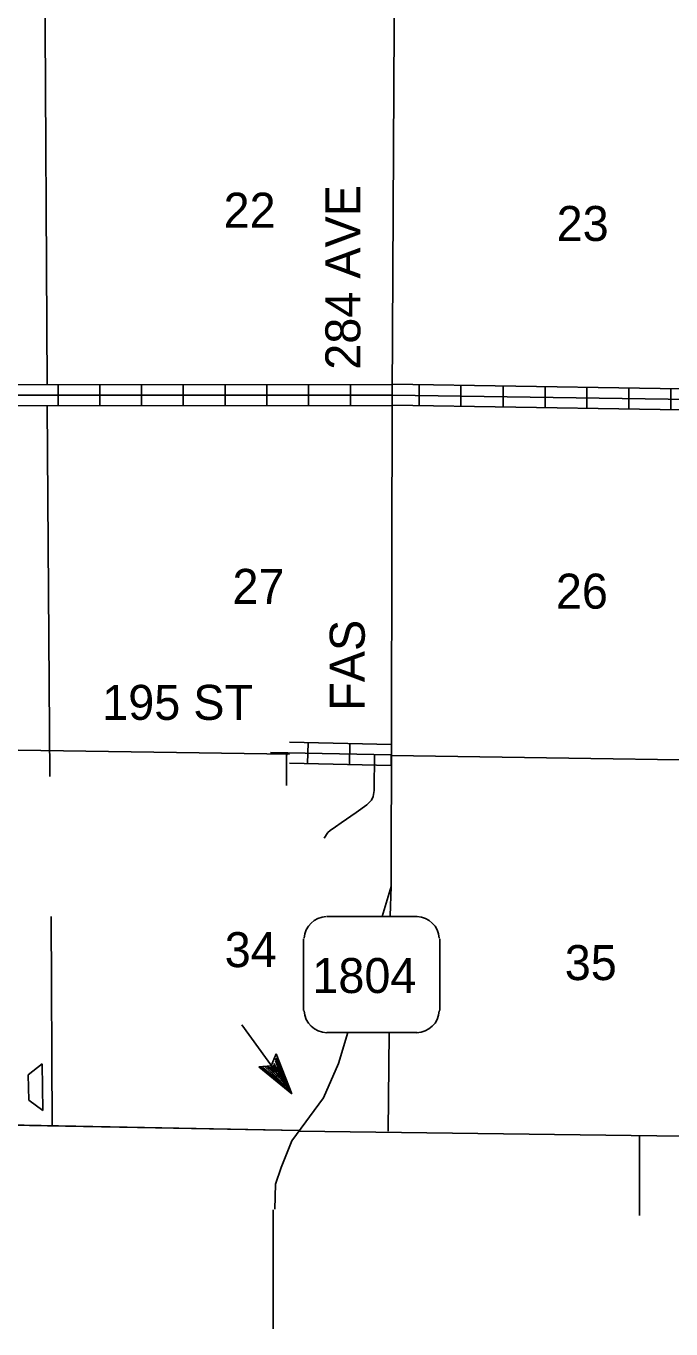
# Model space of a CAD drawing. Extents: x 1047643 to 1640443, y 16154738 to 16531530.
# Drawn here: x 1258681 to 1267894, y 16183943 to 16202558 of the extents above; entities that cross this region are included whole.
import ezdxf

# ---------------------------------------------------------------- set-up
doc = ezdxf.new("R2010")
doc.units = 0
for name, color, linetype in [('L13', 7, 'Continuous'), ('L14', 7, 'Continuous'), ('L18', 7, 'Continuous'), ('L2', 7, 'Continuous'), ('L22', 7, 'Continuous'), ('L28', 7, 'Continuous'), ('L3', 7, 'Continuous'), ('L30', 7, 'Continuous'), ('L4', 7, 'Continuous'), ('L54', 7, 'Continuous'), ('L8', 7, 'Continuous')]:
    doc.layers.add(name, color=color, linetype=linetype)

msp = doc.modelspace()

# ---------------------------------------------------------------- linework, layer by layer
at = {"layer": 'L13'}
for points in [[(1258950, 16203379), (1258983, 16197433)], [(1258985, 16197133), (1259022, 16191836)], [(1262445, 16192157), (1256303, 16192243)], [(1263899, 16192137), (1284824, 16191821)], [(1263895, 16190263), (1263885, 16189846)], [(1259038, 16189835), (1259055, 16186845)], [(1263869, 16188172), (1263853, 16186768)]]:
    msp.add_lwpolyline(points, dxfattribs=at)
at = {"layer": 'L18'}
for p, q in [((1258710, 16187575), (1258911, 16187729)), ((1258911, 16187729), (1258922, 16187063)), ((1258710, 16187575), (1258721, 16187211)), ((1258721, 16187211), (1258922, 16187063))]:
    msp.add_line(p, q, dxfattribs=at)
at = {"layer": 'L2'}
msp.add_lwpolyline([(1262581, 16186768), (1285205, 16186472)], dxfattribs=at)
at = {"layer": 'L28'}
for p, q in [((1262480, 16187301), (1261762, 16188288)), ((1262253, 16187871), (1262185, 16187702)), ((1262401, 16187417), (1262243, 16187802)), ((1262359, 16187480), (1262243, 16187771)), ((1262480, 16187301), (1262253, 16187871)), ((1262443, 16187359), (1262253, 16187818)), ((1262005, 16187686), (1262185, 16187702)), ((1262480, 16187301), (1262005, 16187686)), ((1262412, 16187369), (1262042, 16187676)), ((1262385, 16187417), (1262063, 16187676)), ((1262327, 16187480), (1262095, 16187686)), ((1262301, 16187528), (1262126, 16187686)), ((1262237, 16187612), (1262142, 16187686)), ((1262211, 16187633), (1262179, 16187686)), ((1262221, 16187670), (1262200, 16187702)), ((1262258, 16187612), (1262211, 16187713)), ((1262327, 16187544), (1262221, 16187734)), ((1262322, 16187517), (1262227, 16187644)), ((1262295, 16187560), (1262227, 16187644))]:
    msp.add_line(p, q, dxfattribs=at)
at = {"layer": 'L3'}
for p, q in [((1262976, 16189835), (1263610, 16189835)), ((1264270, 16189835), (1263610, 16189835)), ((1262644, 16188494), (1262644, 16189518)), ((1264592, 16188494), (1264592, 16189518)), ((1263610, 16188177), (1262976, 16188177)), ((1263610, 16188177), (1264270, 16188177))]:
    msp.add_line(p, q, dxfattribs=at)
for points in [[(1263768, 16189835), (1263895, 16190263), (1263911, 16197285), (1263969, 16207830)], [(1262480, 16186630), (1262929, 16187243), (1263145, 16187734), (1263277, 16188177)]]:
    msp.add_lwpolyline(points, dxfattribs=at)
for centre, start, end in [((1262984, 16189502), 92.2243, 176.0281), ((1264254, 16189502), 3.9741, 87.7779), ((1262984, 16188507), 183.3614, 268.9061), ((1264254, 16188507), 271.0961, 356.6407)]:
    msp.add_arc(centre, 332, start, end, dxfattribs=at)
at = {"layer": 'L4'}
msp.add_lwpolyline([(1262588, 16186778), (1256924, 16186886), (1256267, 16186859), (1255506, 16186904), (1255304, 16186917), (1254864, 16187104), (1254668, 16187133), (1254392, 16187025), (1253729, 16187011), (1253303, 16186950), (1251122, 16186944)], dxfattribs=at)
at = {"layer": 'L54'}
for p, q in [((1267443, 16186694), (1267443, 16185564)), ((1262211, 16185643), (1262211, 16183943))]:
    msp.add_line(p, q, dxfattribs=at)
msp.add_lwpolyline([(1262480, 16186630), (1262327, 16186250), (1262243, 16186013), (1262237, 16185653)], dxfattribs=at)
at = {"layer": 'L8'}
for p, q in [((1263911, 16197435), (1251165, 16197430)), ((1263911, 16197285), (1251165, 16197280)), ((1259138, 16197433), (1259138, 16197134)), ((1259735, 16197433), (1259735, 16197135)), ((1260331, 16197433), (1260331, 16197135)), ((1260928, 16197433), (1260928, 16197135)), ((1261525, 16197434), (1261525, 16197135)), ((1262121, 16197434), (1262121, 16197136)), ((1262718, 16197434), (1262718, 16197136)), ((1263314, 16197434), (1263314, 16197136)), ((1263911, 16197435), (1263911, 16197136)), ((1264296, 16197127), (1264296, 16197428)), ((1264893, 16197122), (1264893, 16197417)), ((1265495, 16197111), (1265495, 16197412)), ((1266097, 16197101), (1266097, 16197402)), ((1266693, 16197095), (1266693, 16197396)), ((1267295, 16197085), (1267295, 16197386)), ((1267892, 16197079), (1267892, 16197380)), ((1263911, 16197135), (1251165, 16197130)), ((1263900, 16192294), (1262445, 16192324)), ((1262710, 16192318), (1262703, 16192020)), ((1263306, 16192305), (1263300, 16192007)), ((1263903, 16192293), (1263896, 16191995)), ((1263899, 16191994), (1262445, 16192024))]:
    msp.add_line(p, q, dxfattribs=at)
for points in [[(1284935, 16196979), (1263911, 16197285), (1251012, 16197280), (1250743, 16197518), (1249714, 16197528), (1249444, 16196530), (1248995, 16195728), (1248605, 16194793), (1248103, 16194693), (1247744, 16194962)], [(1269210, 16197356), (1263912, 16197440)], [(1269212, 16197055), (1263911, 16197139)], [(1263899, 16192144), (1262420, 16192175), (1262174, 16192180)], [(1262420, 16192175), (1262404, 16192142), (1262400, 16191709)], [(1263658, 16192149), (1263654, 16191635), (1263639, 16191551), (1263614, 16191499), (1263551, 16191431), (1263395, 16191321), (1263182, 16191175), (1263100, 16191118), (1263028, 16191066), (1262992, 16191034), (1262942, 16190954)], [(1262586, 16186778), (1256926, 16186884)]]:
    msp.add_lwpolyline(points, dxfattribs=at)

# ---------------------------------------------------------------- texts
at = {"layer": 'L14'}
for s, p in [('22', (1261503, 16199677)), ('23', (1266261, 16199487)), ('27', (1261630, 16194302)), ('26', (1266250, 16194234)), ('34', (1261519, 16189112)), ('35', (1266377, 16188927))]:
    msp.add_text(s, height=500, rotation=0, dxfattribs=at).set_placement(p)
at = {"layer": 'L22'}
msp.add_text('FAS', height=500, rotation=90, dxfattribs=at).set_placement((1263520, 16192774))
at = {"layer": 'L3'}
msp.add_text('1804', height=500, rotation=0, dxfattribs=at).set_placement((1262771, 16188742))
at = {"layer": 'L30'}
for s, rotation, p in [('284 AVE', 90, (1263457, 16197647)), ('195 ST', 0, (1259769, 16192645))]:
    msp.add_text(s, height=500, rotation=rotation, dxfattribs=at).set_placement(p)

doc.saveas('drawing.dxf')
